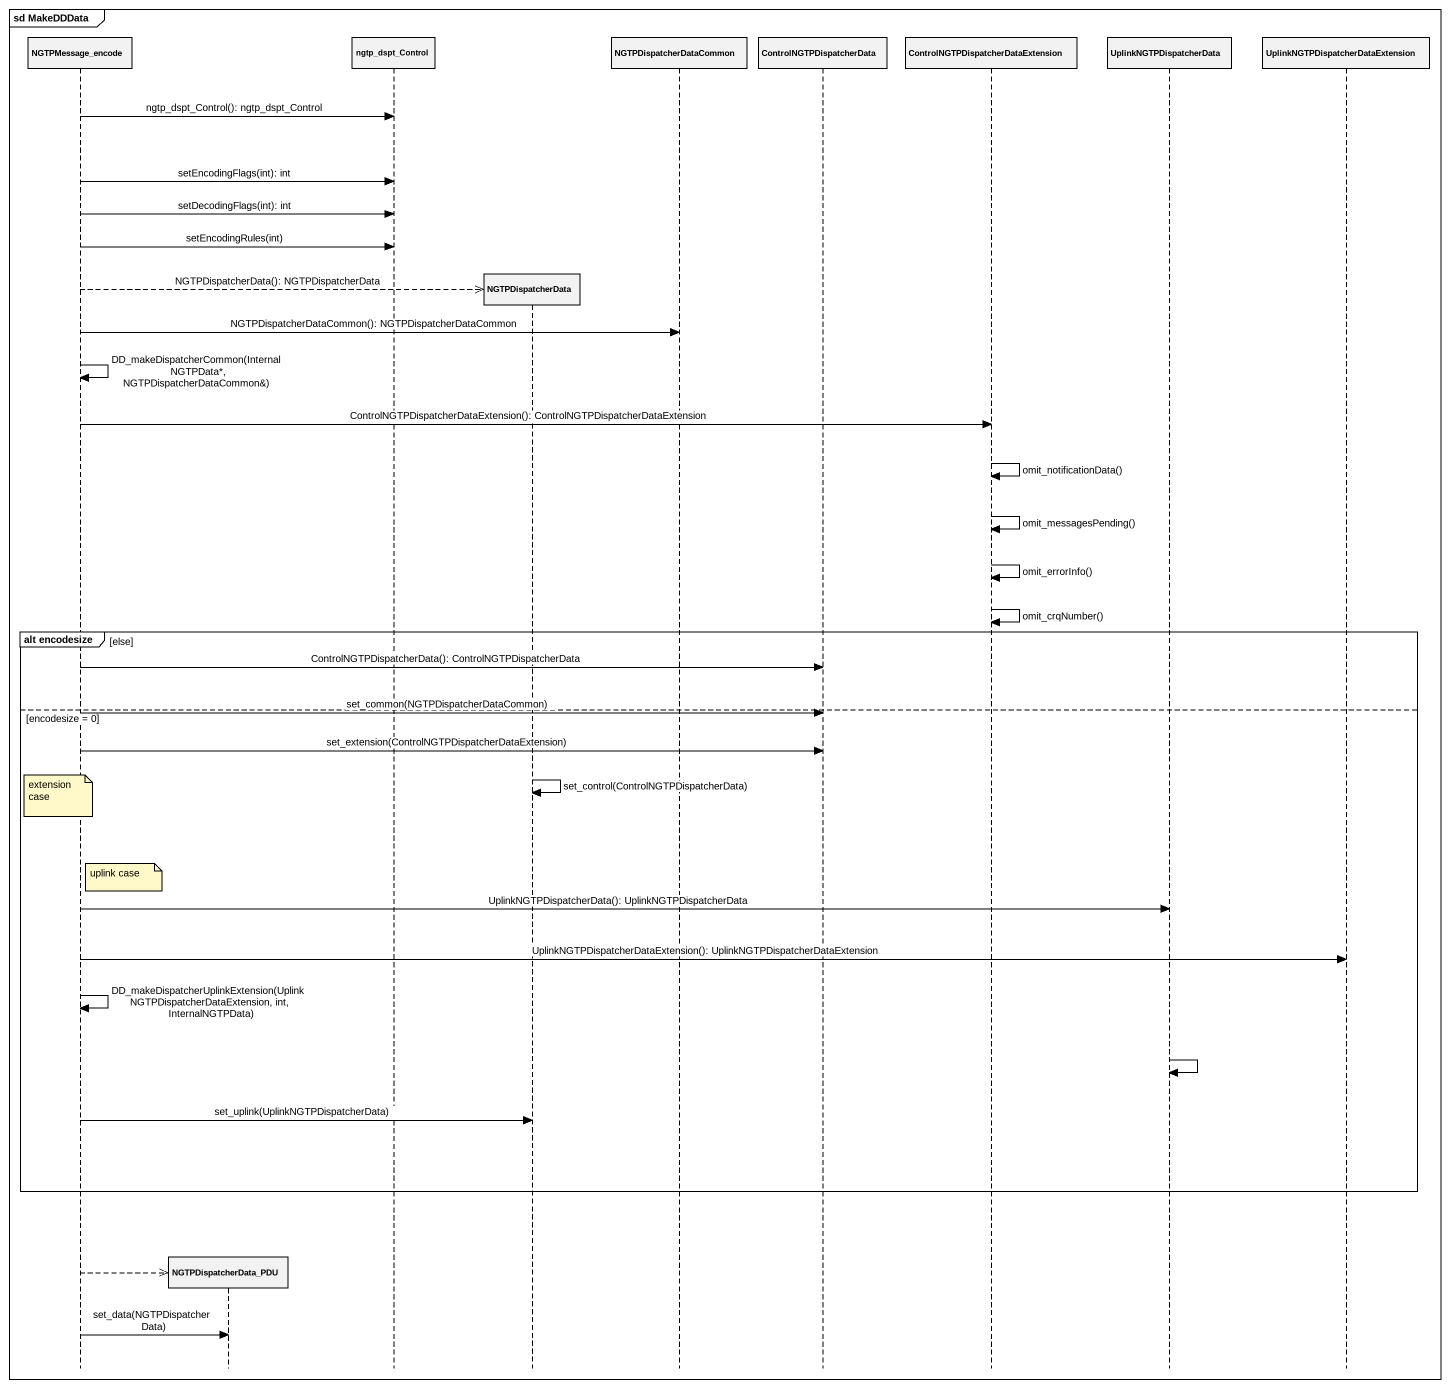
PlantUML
@startuml
mainframe sd MakeDDData
hide footbox
participant NGTPMessage_encode
participant NGTPDispatcherData_PDU
participant ngtp_dspt_Control
participant NGTPDispatcherData
participant NGTPDispatcherDataCommon
participant ControlNGTPDispatcherData
participant "ControlNGTPDispatcherDataExtension" as ControlNGTPDispatcherDataExt
participant UplinkNGTPDispatcherData
participant "UplinkNGTPDispatcherDataExtension" as UplinkNGTPDispatcherDataExte

NGTPMessage_encode -> ngtp_dspt_Control : ngtp_dspt_Control(): ngtp_dspt_Control
NGTPMessage_encode -> ngtp_dspt_Control : setEncodingFlags(int): int
NGTPMessage_encode -> ngtp_dspt_Control : setDecodingFlags(int): int
NGTPMessage_encode -> ngtp_dspt_Control : setEncodingRules(int)
NGTPMessage_encode -->> NGTPDispatcherData ** : NGTPDispatcherData(): NGTPDispatcherData
NGTPMessage_encode -> NGTPDispatcherDataCommon : NGTPDispatcherDataCommon(): NGTPDispatcherDataCommon
NGTPMessage_encode -> NGTPMessage_encode : DD_makeDispatcherCommon(InternalNGTPData*, NGTPDispatcherDataCommon&)
NGTPMessage_encode -> ControlNGTPDispatcherDataExt : ControlNGTPDispatcherDataExtension(): ControlNGTPDispatcherDataExtension
ControlNGTPDispatcherDataExt -> ControlNGTPDispatcherDataExt : omit_notificationData()
ControlNGTPDispatcherDataExt -> ControlNGTPDispatcherDataExt : omit_messagesPending()
ControlNGTPDispatcherDataExt -> ControlNGTPDispatcherDataExt : omit_errorInfo()
ControlNGTPDispatcherDataExt -> ControlNGTPDispatcherDataExt : omit_crqNumber()
group alt encodesize [else]
  NGTPMessage_encode -> ControlNGTPDispatcherData : ControlNGTPDispatcherData(): ControlNGTPDispatcherData
else encodesize = 0
  NGTPMessage_encode -> ControlNGTPDispatcherData : set_common(NGTPDispatcherDataCommon)
  NGTPMessage_encode -> ControlNGTPDispatcherData : set_extension(ControlNGTPDispatcherDataExtension)
  NGTPDispatcherData -> NGTPDispatcherData : set_control(ControlNGTPDispatcherData)
  note over NGTPMessage_encode : extension case
  note right of NGTPMessage_encode : uplink case
  NGTPMessage_encode -> UplinkNGTPDispatcherData : UplinkNGTPDispatcherData(): UplinkNGTPDispatcherData
  NGTPMessage_encode -> UplinkNGTPDispatcherDataExte : UplinkNGTPDispatcherDataExtension(): UplinkNGTPDispatcherDataExtension
  NGTPMessage_encode -> NGTPMessage_encode : DD_makeDispatcherUplinkExtension(UplinkNGTPDispatcherDataExtension, int, InternalNGTPData)
  UplinkNGTPDispatcherData -> UplinkNGTPDispatcherData
  NGTPMessage_encode -> NGTPDispatcherData : set_uplink(UplinkNGTPDispatcherData)
end
NGTPMessage_encode -->> NGTPDispatcherData_PDU **
NGTPMessage_encode -> NGTPDispatcherData_PDU : set_data(NGTPDispatcherData)
@enduml
